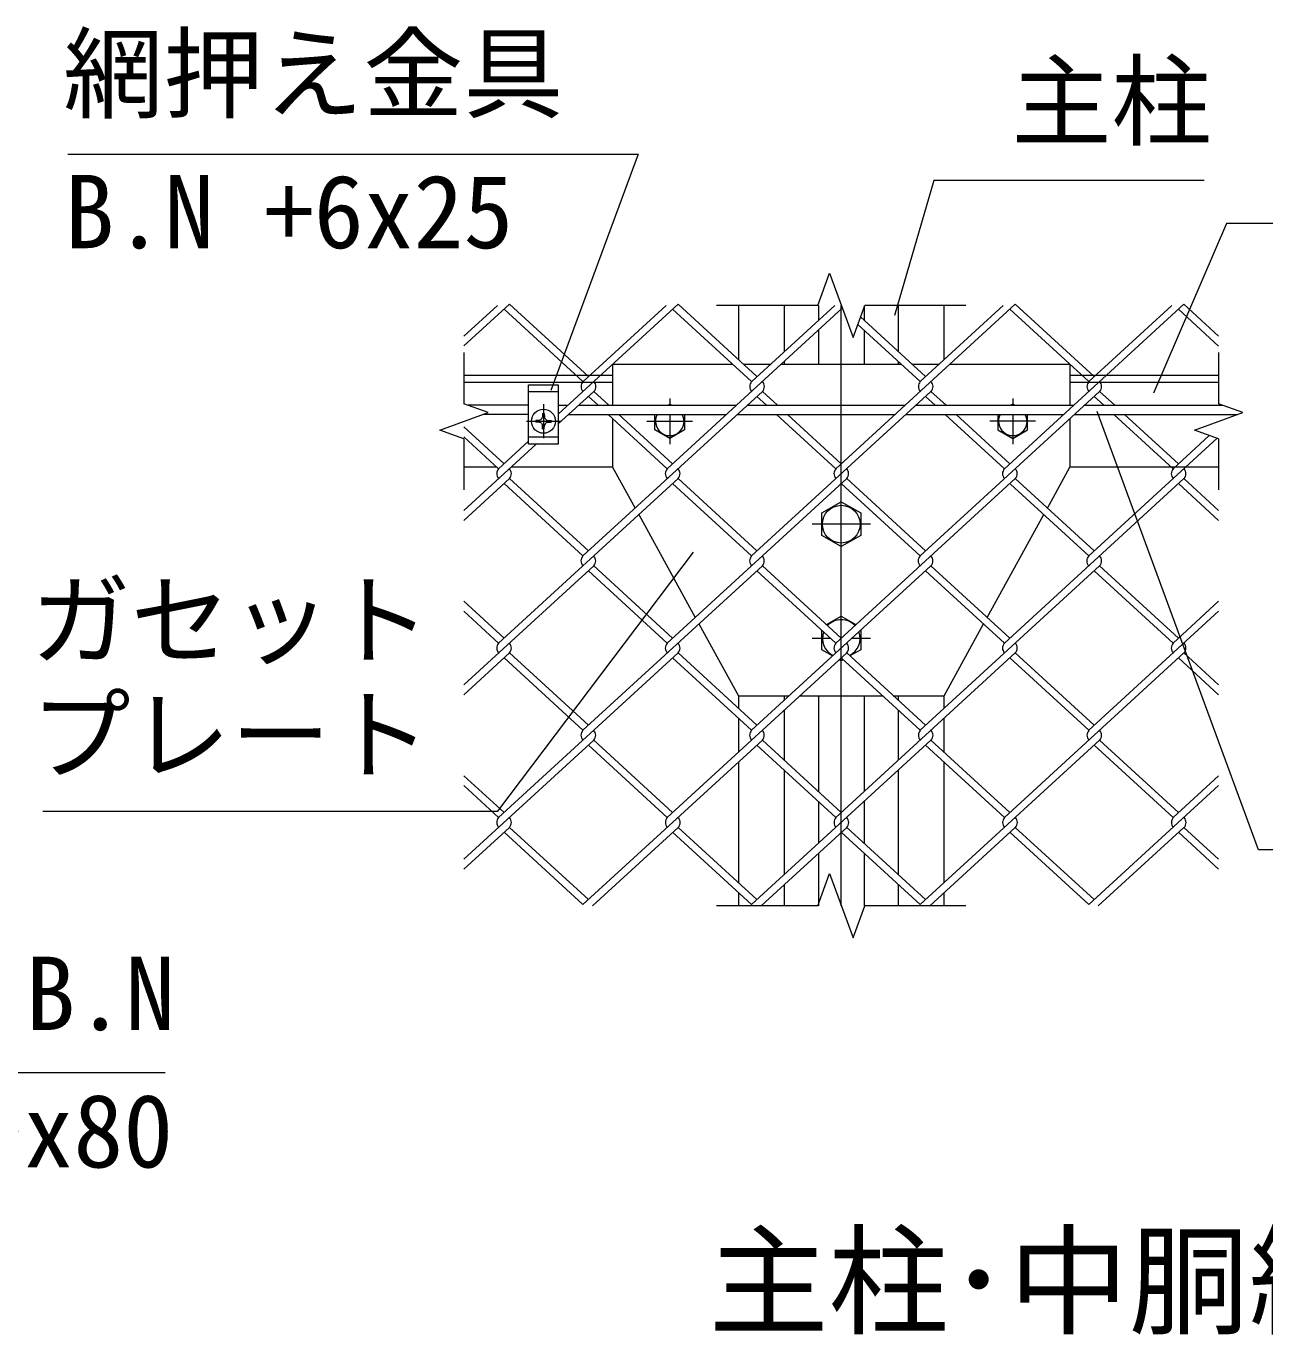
# Model space of a CAD drawing. Units: millimetres, scale not verified. Extents: x -12600 to 12600, y -8910 to 8910.
# Drawn here: x 4896 to 7333, y 2594 to 5169 of the extents above; entities that cross this region are included whole.
import ezdxf
from ezdxf.enums import TextEntityAlignment as Align

# ---------------------------------------------------------------- set-up
doc = ezdxf.new("R2010")
doc.units = ezdxf.units.MM
doc.header["$LTSCALE"] = 60
doc.linetypes.add('DASHED', pattern=[7.5, 6, -1.5])
doc.linetypes.add('USER1', pattern=[50.8, 31.75, -6.35, 6.35, -6.35])
doc.layers.add('0-0_D-TTL-TXT', color=7, linetype='Continuous')
for name, color, linetype, lineweight in [('0-1_D-BMK', 2, 'USER1', 13), ('0-4_D-STR1', 1, 'Continuous', 18), ('0-6_D-STR3', 3, 'Continuous', 13), ('0-7_D-STR-DIM', 7, 'Continuous', 9), ('0-9_D-STR-TXT', 7, 'Continuous', 9), ('0-A_D-STR2', 7, 'Continuous', 9)]:
    doc.layers.add(name, color=color, linetype=linetype, lineweight=lineweight)
doc.styles.add('ＭＳ ゴシック', font='')
doc.styles.get('ＭＳ ゴシック').set_extended_font_data('MS Gothic')

msp = doc.modelspace()

# ---------------------------------------------------------------- linework, layer by layer
at = {"layer": '0-1_D-BMK'}
for p, q in [((6499.83, 3438.71), (6499.83, 4619.93)), ((6162.33, 4436.99), (6162.33, 4423.49)), ((6837.33, 4436.99), (6837.33, 4423.49)), ((5913.81, 4425.47), (5913.81, 4358.51)), ((6162.33, 4405.49), (6162.33, 4346.99)), ((6837.33, 4405.49), (6837.33, 4346.99)), ((5880.33, 4391.99), (5947.29, 4391.99)), ((6117.33, 4391.99), (6207.33, 4391.99)), ((6882.33, 4391.99), (6792.33, 4391.99)), ((6557.21, 4189.49), (6442.46, 4189.49)), ((6479.48, 3964.49), (6442.46, 3964.49)), ((6557.21, 3964.49), (6520.18, 3964.49))]:
    msp.add_line(p, q, dxfattribs=at)
at = {"layer": '0-4_D-STR1'}
for p, q in [((6297.33, 4619.93), (6297.33, 4513.54)), ((6387.33, 4619.93), (6387.33, 4528.42)), ((6454.83, 4619.93), (6454.83, 4590.27)), ((6544.83, 4619.93), (6544.83, 4590.76)), ((6612.33, 4528.91), (6612.33, 4619.93)), ((6702.33, 4513.54), (6702.33, 4619.93)), ((6454.83, 4571.23), (6454.83, 4504.49)), ((6544.83, 4571.23), (6544.83, 4504.49)), ((6387.33, 4509.38), (6387.33, 4504.49)), ((6612.33, 4504.49), (6612.33, 4509.38)), ((6049.83, 4481.99), (5757.33, 4481.99)), ((7242.33, 4481.99), (6949.83, 4481.99)), ((5822.02, 4301.99), (5757.33, 4301.99)), ((6049.83, 4301.99), (5850.55, 4301.99)), ((7242.33, 4301.99), (6949.83, 4301.99)), ((6297.33, 3851.99), (6297.33, 3827.38)), ((6387.33, 3851.99), (6387.33, 3842.75)), ((6454.83, 3851.99), (6454.83, 3663.53)), ((6544.83, 3851.99), (6544.83, 3663.53)), ((6612.33, 3842.75), (6612.33, 3851.99)), ((6702.33, 3827.38), (6702.33, 3851.99)), ((6387.33, 3823.22), (6387.33, 3725.38)), ((6612.33, 3725.38), (6612.33, 3823.22)), ((6297.33, 3807.85), (6297.33, 3740.75)), ((6702.33, 3740.75), (6702.33, 3807.85)), ((6297.33, 3721.22), (6297.33, 3484.3)), ((6702.33, 3484.3), (6702.33, 3721.22)), ((6387.33, 3705.85), (6387.33, 3499.67)), ((6612.33, 3499.67), (6612.33, 3705.85)), ((6454.83, 3643.99), (6454.83, 3561.53)), ((6544.83, 3643.99), (6544.83, 3561.53)), ((6454.83, 3541.99), (6454.83, 3438.71)), ((6544.83, 3541.99), (6544.83, 3438.71)), ((6387.33, 3480.14), (6387.33, 3438.71)), ((6612.33, 3438.71), (6612.33, 3480.14)), ((6297.33, 3464.77), (6297.33, 3438.71)), ((6702.33, 3438.71), (6702.33, 3464.77))]:
    msp.add_line(p, q, dxfattribs=at)
at = {"layer": '0-4_D-STR1', "linetype": 'DASHED'}
for p, q in [((6049.83, 4468.49), (5757.33, 4468.49)), ((7242.33, 4468.49), (6949.83, 4468.49))]:
    msp.add_line(p, q, dxfattribs=at)
at = {"layer": '0-6_D-STR3'}
for p, q in [((6049.83, 4504.49), (6049.83, 4423.49)), ((6049.83, 4504.49), (6285.89, 4504.49)), ((6307.21, 4504.49), (6361.21, 4504.49)), ((6382, 4504.49), (6617.67, 4504.49)), ((6638.98, 4504.49), (6692.46, 4504.49)), ((6713.77, 4504.49), (6949.83, 4504.49)), ((6949.83, 4504.49), (6949.83, 4423.49)), ((5884.56, 4463.99), (5943.06, 4463.99)), ((5884.56, 4346.99), (5884.56, 4463.99)), ((5943.06, 4463.99), (5943.06, 4346.99)), ((5884.56, 4423.49), (5765.93, 4423.49)), ((5884.56, 4405.49), (5794.42, 4405.49)), ((5912.16, 4407.06), (5912.04, 4400.11)), ((5912.05, 4407.06), (5915.46, 4407.06)), ((5915.46, 4407.06), (5915.58, 4400.11)), ((5943.06, 4423.49), (5961.82, 4423.49)), ((5963.5, 4405.49), (6273.96, 4405.49)), ((5983.14, 4423.49), (6293.6, 4423.49)), ((6133.08, 4375.1), (6133.08, 4405.49)), ((6158.39, 4423.49), (6162.33, 4425.76)), ((6162.33, 4425.76), (6166.27, 4423.49)), ((6191.58, 4405.49), (6191.58, 4375.1)), ((6295.27, 4405.49), (6605.73, 4405.49)), ((6314.91, 4423.49), (6625.37, 4423.49)), ((6627.05, 4405.49), (6937.51, 4405.49)), ((6646.69, 4423.49), (6957.15, 4423.49)), ((6808.08, 4405.49), (6808.08, 4375.1)), ((6837.33, 4425.76), (6833.39, 4423.49)), ((6841.27, 4423.49), (6837.33, 4425.76)), ((6866.58, 4375.1), (6866.58, 4405.49)), ((6958.82, 4405.49), (7279.42, 4405.49)), ((6978.46, 4423.49), (7250.93, 4423.49)), ((5905.58, 4393.75), (5898.73, 4393.63)), ((5898.73, 4393.63), (5898.73, 4390.34)), ((5898.73, 4393.63), (5898.73, 4390.34)), ((5905.58, 4390.22), (5898.73, 4390.34)), ((5909.75, 4395.88), (5905.58, 4393.75)), ((5909.75, 4388.1), (5905.58, 4390.22)), ((5909.84, 4395.96), (5912.04, 4400.11)), ((5909.84, 4388.01), (5912.04, 4383.87)), ((5912.16, 4376.91), (5912.04, 4383.87)), ((5915.46, 4376.91), (5915.58, 4383.87)), ((5917.78, 4395.96), (5915.58, 4400.11)), ((5917.78, 4388.01), (5915.58, 4383.87)), ((5917.86, 4395.88), (5922.04, 4393.75)), ((5917.86, 4388.1), (5922.04, 4390.22)), ((5922.04, 4390.22), (5928.88, 4390.34)), ((6049.83, 4397.25), (6049.83, 4301.99)), ((6949.83, 4397.25), (6949.83, 4301.99)), ((5912.16, 4376.91), (5915.46, 4376.91)), ((6162.33, 4358.21), (6133.08, 4375.1)), ((6191.58, 4375.1), (6162.33, 4358.21)), ((6808.08, 4375.1), (6837.33, 4358.21)), ((6837.33, 4358.21), (6866.58, 4375.1)), ((5943.06, 4346.99), (5884.56, 4346.99)), ((6049.83, 4301.99), (6094.23, 4221.27)), ((6905.43, 4221.27), (6949.83, 4301.99)), ((6101.37, 4208.28), (6212.55, 4006.14)), ((6787.11, 4006.14), (6898.29, 4208.28)), ((6499.83, 4145.32), (6461.58, 4167.4)), ((6538.08, 4167.4), (6499.83, 4145.32)), ((6219.69, 3993.15), (6297.33, 3851.99)), ((6470.85, 3991.92), (6499.83, 4008.65)), ((6499.83, 4008.65), (6528.81, 3991.92)), ((6461.58, 3942.4), (6461.58, 3980.89)), ((6538.08, 3980.89), (6538.08, 3942.4)), ((6482.75, 3930.18), (6461.58, 3942.4)), ((6538.08, 3942.4), (6516.91, 3930.18)), ((6499.83, 3920.32), (6495.82, 3922.63)), ((6503.84, 3922.63), (6499.83, 3920.32)), ((6297.33, 3851.99), (6397.41, 3851.99)), ((6418.73, 3851.99), (6580.94, 3851.99))]:
    msp.add_line(p, q, dxfattribs=at)
at = {"layer": '0-6_D-STR3', "linetype": 'DASHED'}
for p, q in [((5884.56, 4450.49), (5943.06, 4450.49)), ((5943.06, 4360.49), (5884.56, 4360.49))]:
    msp.add_line(p, q, dxfattribs=at)
at = {"layer": '0-6_D-STR3'}
for points in [[(5922.04, 4393.75), (5928.88, 4393.63), (5928.88, 4390.34)], [(6461.58, 4167.4), (6461.58, 4211.57), (6499.83, 4233.65)], [(6499.83, 4233.65), (6538.08, 4211.57), (6538.08, 4167.4)], [(6602.25, 3851.99), (6702.33, 3851.99), (6779.97, 3993.15)]]:
    msp.add_lwpolyline(points, dxfattribs=at)
for centre, radius in [((5913.81, 4391.99), 23.62), ((6499.83, 4189.49), 37.12)]:
    msp.add_circle(centre, radius, dxfattribs=at)
for centre, radius, start, end in [((6162.33, 4391.99), 28.12, 151.3146, 28.6854), ((6837.33, 4391.99), 28.12, 151.3146, 28.6854), ((6499.83, 3964.49), 37.12, 43.50354, 136.49646), ((6499.83, 3964.49), 37.12, 159.23811, 244.23811), ((6499.83, 3964.49), 37.12, 295.76189, 20.76189)]:
    msp.add_arc(centre, radius, start, end, dxfattribs=at)
at = {"layer": '0-7_D-STR-DIM'}
for p, q in [((6453.66, 4619.93), (6476.74, 4683.36)), ((6476.74, 4683.36), (6522.92, 4556.5)), ((6453.66, 4619.93), (6254.58, 4619.93)), ((6522.92, 4556.5), (6546, 4619.93)), ((6745.08, 4619.93), (6546, 4619.93)), ((5757.33, 4526.99), (5757.33, 4426.62)), ((7242.33, 4526.99), (7242.33, 4426.62)), ((5757.33, 4357.36), (5757.33, 4256.99)), ((7242.33, 4357.36), (7242.33, 4256.99)), ((6453.66, 3438.71), (6476.74, 3502.14)), ((6476.74, 3502.14), (6522.92, 3375.28)), ((6453.66, 3438.71), (6254.58, 3438.71)), ((6522.92, 3375.28), (6546, 3438.71)), ((6745.08, 3438.71), (6546, 3438.71))]:
    msp.add_line(p, q, dxfattribs=at)
for points in [[(5757.33, 4357.36), (5709.76, 4374.67), (5804.9, 4409.3), (5757.33, 4426.62)], [(7242.33, 4357.36), (7194.76, 4374.67), (7289.9, 4409.3), (7242.33, 4426.62)]]:
    msp.add_lwpolyline(points, dxfattribs=at)
at = {"layer": '0-9_D-STR-TXT'}
for points in [[(4978.12, 4917.88), (6100.18, 4917.88), (5928.26, 4452.36)], [(7213.9, 4865.61), (6681.95, 4865.61), (6604.44, 4600.37)], [(8185.15, 4781.21), (7258.01, 4781.21), (7114.39, 4447.26)], [(7863.28, 3548.92), (7320.66, 3548.92), (7003.29, 4410.94)], [(4929.01, 3624.75), (5824.17, 3624.75), (6208.89, 4134.34)], [(5169.34, 3109.71), (3963.53, 3109.71), (4396.04, 3950.42)]]:
    msp.add_lwpolyline(points, dxfattribs=at)
at = {"layer": '0-A_D-STR2'}
for p, q in [((5846.94, 4622.23), (5757.33, 4540.12)), ((5823.65, 4619.93), (5757.33, 4559.16)), ((5991.51, 4470.22), (5836.28, 4612.46)), ((6002.17, 4479.99), (5846.94, 4622.23)), ((6155.42, 4619.93), (5991.78, 4469.98)), ((6501.87, 4614.33), (6157.4, 4298.68)), ((6323.29, 4470.22), (6168.06, 4612.46)), ((6487.2, 4619.93), (6323.55, 4469.98)), ((6842.24, 4622.2), (6489.17, 4298.68)), ((6818.44, 4619.93), (6655.06, 4470.22)), ((7174.01, 4622.2), (6820.95, 4298.68)), ((6986.84, 4470.22), (6831.61, 4612.46)), ((6997.49, 4479.99), (6842.26, 4622.23)), ((7150.21, 4619.93), (6986.84, 4470.22)), ((7242.33, 4540.07), (7163.35, 4612.44)), ((7242.33, 4559.6), (7174.01, 4622.2)), ((6665.72, 4479.99), (6537.75, 4597.25)), ((6655.06, 4470.22), (6532.42, 4582.6)), ((6012.83, 4450.69), (5943.06, 4386.76)), ((6344.6, 4450.69), (5991.51, 4127.14)), ((6021.2, 4423.49), (6002.17, 4440.92)), ((6042.51, 4423.49), (6012.83, 4450.69)), ((6676.38, 4450.69), (6323.29, 4127.14)), ((6352.97, 4423.49), (6333.94, 4440.92)), ((6374.29, 4423.49), (6344.6, 4450.69)), ((7008.15, 4450.69), (6655.06, 4127.14)), ((6684.75, 4423.49), (6665.72, 4440.92)), ((6706.06, 4423.49), (6676.38, 4450.69)), ((7016.52, 4423.49), (6997.49, 4440.92)), ((7037.84, 4423.49), (7008.15, 4450.69)), ((6157.4, 4298.68), (6040.84, 4405.49)), ((6168.06, 4308.45), (6062.16, 4405.49)), ((6489.17, 4298.68), (6372.62, 4405.49)), ((6499.83, 4308.45), (6393.93, 4405.49)), ((6820.95, 4298.68), (6704.39, 4405.49)), ((6831.61, 4308.45), (6725.7, 4405.49)), ((7152.72, 4298.68), (7036.16, 4405.49)), ((7163.38, 4308.45), (7057.48, 4405.49)), ((5836.28, 4308.45), (5757.33, 4380.79)), ((5825.62, 4298.68), (5757.33, 4361.26)), ((5884.56, 4352.69), (5825.62, 4298.68)), ((7239.28, 4358.47), (6986.84, 4127.14)), ((7224.03, 4364.02), (7152.72, 4298.68)), ((5899.65, 4346.99), (5757.33, 4216.57)), ((5846.94, 4279.15), (5757.33, 4197.04)), ((6178.71, 4279.15), (5825.62, 3955.6)), ((6002.17, 4136.91), (5846.94, 4279.15)), ((6510.49, 4279.15), (6157.4, 3955.6)), ((6333.94, 4136.91), (6178.71, 4279.15)), ((6842.26, 4279.15), (6489.17, 3955.6)), ((6665.72, 4136.91), (6510.49, 4279.15)), ((7174.04, 4279.15), (6820.95, 3955.6)), ((6997.49, 4136.91), (6842.26, 4279.15)), ((7242.33, 4216.57), (7174.04, 4279.15)), ((5991.51, 4127.14), (5836.28, 4269.39)), ((6323.29, 4127.14), (6168.06, 4269.39)), ((6655.06, 4127.15), (6499.83, 4269.39)), ((6986.84, 4127.14), (6832.53, 4268.53)), ((7242.33, 4197.04), (7163.38, 4269.39)), ((6012.83, 4107.61), (5757.33, 3873.49)), ((6344.6, 4107.61), (5991.51, 3784.06)), ((6157.4, 3955.6), (6002.17, 4097.85)), ((6168.06, 3965.37), (6012.83, 4107.61)), ((6676.38, 4107.61), (6323.29, 3784.06)), ((6489.17, 3955.6), (6333.94, 4097.85)), ((6499.83, 3965.37), (6344.6, 4107.61)), ((7008.15, 4107.61), (6655.06, 3784.06)), ((6820.95, 3955.6), (6665.72, 4097.85)), ((6831.61, 3965.37), (6676.37, 4107.61)), ((7152.72, 3955.6), (6997.49, 4097.85)), ((7163.38, 3965.37), (7008.15, 4107.61)), ((5836.28, 3965.37), (5757.33, 4037.71)), ((5825.62, 3955.6), (5757.33, 4018.18)), ((7242.33, 4018.18), (6986.84, 3784.06)), ((7242.33, 4037.71), (7152.72, 3955.6)), ((5846.94, 3936.07), (5757.33, 3853.96)), ((6178.71, 3936.07), (5825.62, 3612.53)), ((5991.51, 3784.06), (5836.28, 3926.31)), ((6002.17, 3793.83), (5846.94, 3936.07)), ((6510.49, 3936.07), (6157.4, 3612.53)), ((6323.29, 3784.06), (6168.06, 3926.31)), ((6333.94, 3793.83), (6178.71, 3936.07)), ((6842.26, 3936.07), (6489.17, 3612.53)), ((6655.06, 3784.06), (6499.83, 3926.31)), ((6665.72, 3793.83), (6510.49, 3936.07)), ((7174.04, 3936.07), (6820.95, 3612.53)), ((6986.84, 3784.06), (6831.61, 3926.31)), ((6997.49, 3793.83), (6842.26, 3936.07)), ((7242.33, 3853.96), (7163.38, 3926.31)), ((7242.33, 3873.49), (7174.04, 3936.07)), ((6012.83, 3764.53), (5757.33, 3530.42)), ((6344.6, 3764.53), (5991.51, 3440.99)), ((6168.06, 3622.29), (6012.83, 3764.53)), ((6676.38, 3764.53), (6323.29, 3440.99)), ((6499.83, 3622.29), (6344.6, 3764.53)), ((7008.15, 3764.53), (6655.06, 3440.99)), ((6831.61, 3622.29), (6676.38, 3764.53)), ((7163.38, 3622.29), (7008.15, 3764.53)), ((6157.4, 3612.53), (6002.17, 3754.77)), ((6489.17, 3612.53), (6333.94, 3754.77)), ((6820.95, 3612.53), (6665.72, 3754.77)), ((7152.72, 3612.53), (6997.49, 3754.77)), ((5836.28, 3622.29), (5757.33, 3694.64)), ((7242.33, 3694.64), (7152.72, 3612.53)), ((5825.62, 3612.53), (5757.33, 3675.1)), ((7242.33, 3675.1), (6986.84, 3440.99)), ((5846.94, 3592.99), (5757.33, 3510.88)), ((5991.51, 3440.99), (5836.28, 3583.23)), ((6002.17, 3450.75), (5846.94, 3592.99)), ((6178.71, 3592.99), (6010.34, 3438.71)), ((6323.29, 3440.99), (6168.06, 3583.23)), ((6333.94, 3450.75), (6178.71, 3592.99)), ((6510.49, 3592.99), (6342.12, 3438.71)), ((6655.06, 3440.99), (6499.83, 3583.23)), ((6665.72, 3450.75), (6510.49, 3592.99)), ((6842.26, 3592.99), (6673.89, 3438.71)), ((6986.84, 3440.99), (6831.61, 3583.23)), ((6997.49, 3450.75), (6842.26, 3592.99)), ((7174.04, 3592.99), (7005.67, 3438.71)), ((7242.33, 3510.88), (7163.38, 3583.23)), ((7242.33, 3530.42), (7174.04, 3592.99))]:
    msp.add_line(p, q, dxfattribs=at)
msp.add_lwpolyline([(6333.94, 4479.99), (6178.71, 4622.23), (5943.06, 4406.29)], dxfattribs=at)
for centre, start, end in [((6002.41, 4460.19), 137.5, 222.5), ((6002.41, 4460.19), 317.5, 42.5), ((6334.18, 4460.19), 137.5, 222.5), ((6334.18, 4460.19), 317.5, 42.5), ((6665.96, 4460.19), 137.5, 222.5), ((6665.96, 4460.19), 317.5, 42.5), ((6997.73, 4460.19), 137.5, 222.5), ((6997.73, 4460.19), 317.5, 42.5), ((5836.28, 4288.92), 137.5, 222.5), ((5836.28, 4288.92), 317.5, 42.5), ((6168.06, 4288.92), 137.5, 222.5), ((6168.06, 4288.92), 317.5, 42.5), ((6499.83, 4288.92), 137.5, 222.5), ((6499.83, 4288.92), 317.5, 42.5), ((6831.61, 4288.92), 137.5, 222.5), ((6831.61, 4288.92), 317.5, 42.5), ((7163.62, 4288.65), 137.5, 222.5), ((7163.62, 4288.65), 317.5, 42.5), ((6002.14, 4117.35), 137.5, 222.5), ((6002.14, 4117.35), 317.5, 42.5), ((6333.92, 4117.35), 137.5, 222.5), ((6333.92, 4117.35), 317.5, 42.5), ((6665.69, 4117.35), 137.5, 222.5), ((6665.69, 4117.35), 317.5, 42.5), ((6997.47, 4117.35), 137.5, 222.5), ((6997.47, 4117.35), 317.5, 42.5), ((5836.28, 3945.84), 137.5, 222.5), ((5836.28, 3945.84), 317.5, 42.5), ((6168.06, 3945.84), 137.5, 222.5), ((6168.06, 3945.84), 317.5, 42.5), ((6499.83, 3945.84), 137.5, 222.5), ((6499.83, 3945.84), 317.5, 42.5), ((6831.61, 3945.84), 137.5, 222.5), ((6831.61, 3945.84), 317.5, 42.5), ((7163.62, 3945.57), 137.5, 222.5), ((7163.62, 3945.57), 317.5, 42.5), ((6002.14, 3774.27), 137.5, 222.5), ((6002.14, 3774.27), 317.5, 42.5), ((6333.92, 3774.27), 137.5, 222.5), ((6333.92, 3774.27), 317.5, 42.5), ((6665.98, 3774.05), 137.5, 222.5), ((6665.98, 3774.05), 317.5, 42.5), ((6997.76, 3774.05), 137.5, 222.5), ((6997.76, 3774.05), 317.5, 42.5), ((5836.28, 3602.76), 137.5, 222.5), ((5836.28, 3602.76), 317.5, 42.5), ((6168.32, 3602.52), 137.5, 222.5), ((6168.32, 3602.52), 317.5, 42.5), ((6500.1, 3602.52), 137.5, 222.5), ((6500.1, 3602.52), 317.5, 42.5), ((6831.87, 3602.52), 137.5, 222.5), ((6831.87, 3602.52), 317.5, 42.5), ((7163.89, 3602.25), 137.5, 222.5), ((7163.89, 3602.25), 317.5, 42.5)]:
    msp.add_arc(centre, 14.46, start, end, dxfattribs=at)

# ---------------------------------------------------------------- texts
at = {"layer": '0-0_D-TTL-TXT', "style": 'ＭＳ ゴシック'}
msp.add_text('主柱･中胴縁取付詳細', height=173.3, dxfattribs=at).set_placement((6238.49, 2561.81), align=Align.BOTTOM_LEFT)
at = {"layer": '0-9_D-STR-TXT', "style": 'ＭＳ ゴシック'}
for s, p in [('網押え金具', (4968.99, 4960.59)), ('主柱', (6834.72, 4906.8)), ('B.N +6x25', (4971.14, 4689.26)), ('ガセット', (4904.64, 3885.4)), ('プレート', (4904.64, 3659.84)), ('ガセットB.N', (4107.16, 3150.89)), ('M10x80', (4596.16, 2880.49))]:
    msp.add_text(s, height=144.3, dxfattribs=at).set_placement(p, align=Align.BOTTOM_LEFT)

doc.saveas('drawing.dxf')
